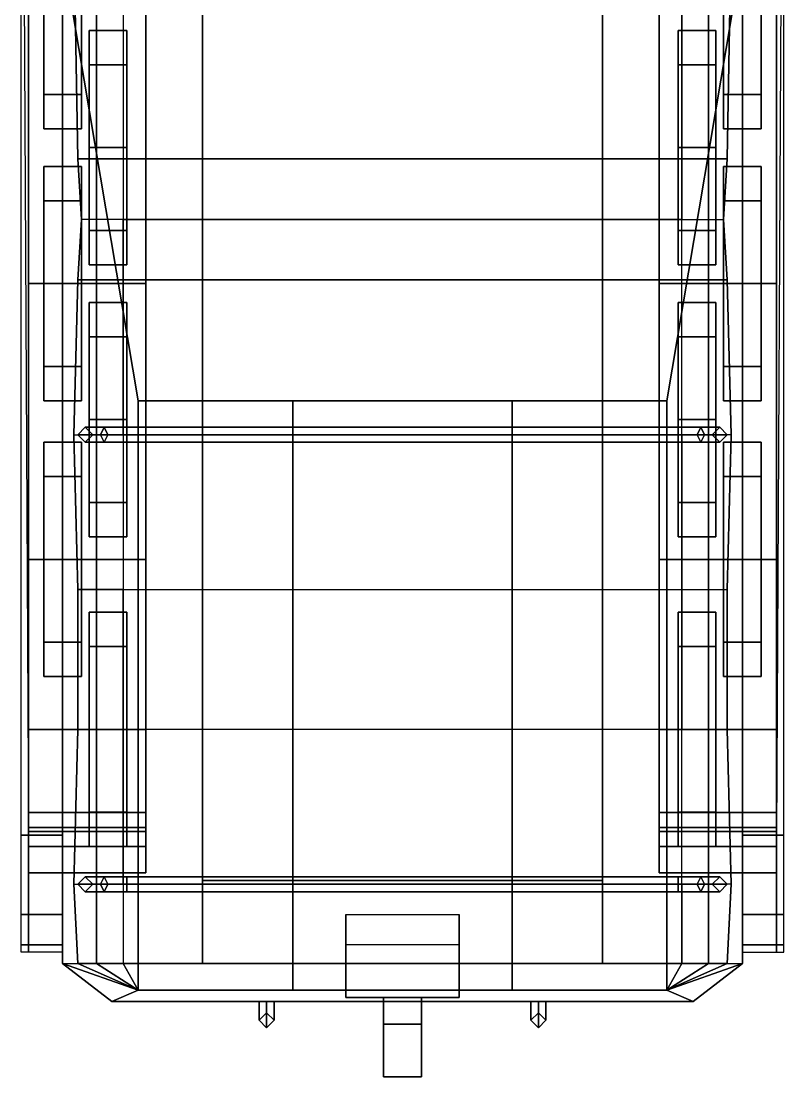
# Model space of a CAD drawing. Header units: millimetres. Extents: x -1 to 3, y -3 to 11.3.
# Drawn here: x -1.01 to 1.01, y -2.95 to -0.155 of the extents above; entities that cross this region are included whole.
import ezdxf

# ---------------------------------------------------------------- set-up
doc = ezdxf.new("R2010")
doc.units = ezdxf.units.MM
for name, color, linetype in [('mudguards', 6, 'Continuous'), ('mudguards2', 6, 'Continuous'), ('tent', 3, 'Continuous'), ('tracks', 3, 'Continuous'), ('wheels', 2, 'Continuous'), ('wheels_inner', 2, 'Continuous')]:
    doc.layers.add(name, color=color, linetype=linetype)

msp = doc.modelspace()

# ---------------------------------------------------------------- linework, layer by layer
for points in [[(-0.53, 1.03, 0.34), (-0.53, -2.43, 0.34), (-0.53, -2.65, 0.78), (-0.53, 1.03, 0.78)], [(0.53, 1.03, 0.34), (0.53, -2.43, 0.34), (-0.53, -2.43, 0.34), (-0.53, 1.03, 0.34)], [(0.53, -2.65, 0.78), (0.53, -2.43, 0.34), (0.53, 1.03, 0.34), (0.53, 1.03, 0.78)], [(-0.9, 0.03, 0.78), (-0.9, -2.65, 0.78), (-0.9, -2.65, 1.7), (-0.9, 0.03, 1.7)], [(-0.7, -1.16, 1.7), (-0.9, 0.03, 1.7), (-0.9, -2.65, 1.7), (-0.7, -2.72, 1.7)], [(0.9, 0.03, 1.7), (-0.9, 0.03, 1.7), (-0.7, -1.16, 1.7), (0.7, -1.16, 1.7)], [(0.9, 0.03, 1.7), (0.7, -1.16, 1.7), (0.7, -2.72, 1.7), (0.9, -2.65, 1.7)], [(0.9, -2.65, 1.7), (0.9, -2.65, 0.78), (0.9, 0.03, 0.78), (0.9, 0.03, 1.7)], [(-0.29, -1.16, 1.34), (-0.7, -1.16, 1.34), (-0.7, -2.72, 1.34), (-0.29, -2.72, 1.34)], [(-0.7, -1.16, 1.34), (-0.7, -1.16, 1.7), (-0.7, -2.72, 1.7), (-0.7, -2.72, 1.34)], [(0.7, -1.16, 1.7), (-0.7, -1.16, 1.7), (-0.7, -1.16, 1.34), (0.7, -1.16, 1.34)], [(0.29, -1.16, 1.02), (-0.29, -1.16, 1.02), (-0.29, -2.72, 1.02), (0.29, -2.72, 1.02)], [(-0.29, -2.72, 1.02), (-0.29, -1.16, 1.02), (-0.29, -1.16, 1.34), (-0.29, -2.72, 1.34)], [(-0.29, -1.16, 1.02), (0.29, -1.16, 1.02), (0.29, -1.16, 1.34), (-0.29, -1.16, 1.34)], [(0.7, -1.16, 1.34), (0.29, -1.16, 1.34), (0.29, -2.72, 1.34), (0.7, -2.72, 1.34)], [(0.29, -1.16, 1.02), (0.29, -2.72, 1.02), (0.29, -2.72, 1.34), (0.29, -1.16, 1.34)], [(0.7, -1.16, 1.7), (0.7, -1.16, 1.34), (0.7, -2.72, 1.34), (0.7, -2.72, 1.7)], [(-0.84, -1.23, 1.7), (-0.86, -1.25, 1.7), (-0.86, -1.25, 2.11), (-0.84, -1.23, 2.11)], [(-0.84, -1.23, 2.11), (-0.86, -1.25, 2.11), (-0.8, -1.25, 2.2), (-0.79, -1.23, 2.18)], [(-0.86, -1.25, 1.7), (-0.84, -1.27, 1.7), (-0.84, -1.27, 2.11), (-0.86, -1.25, 2.11)], [(-0.86, -1.25, 2.11), (-0.84, -1.27, 2.11), (-0.79, -1.27, 2.18), (-0.8, -1.25, 2.2)], [(-0.82, -1.25, 1.7), (-0.84, -1.23, 1.7), (-0.84, -1.23, 2.11), (-0.82, -1.25, 2.11)], [(-0.82, -1.25, 2.11), (-0.84, -1.23, 2.11), (-0.79, -1.23, 2.18), (-0.78, -1.25, 2.16)], [(-0.84, -1.27, 1.7), (-0.82, -1.25, 1.7), (-0.82, -1.25, 2.11), (-0.84, -1.27, 2.11)], [(-0.84, -1.27, 2.11), (-0.82, -1.25, 2.11), (-0.78, -1.25, 2.16), (-0.79, -1.27, 2.18)], [(-0.79, -1.23, 2.18), (-0.8, -1.25, 2.2), (-0.73, -1.25, 2.23), (-0.73, -1.23, 2.21)], [(-0.8, -1.25, 2.2), (-0.79, -1.27, 2.18), (-0.73, -1.27, 2.21), (-0.73, -1.25, 2.23)], [(-0.78, -1.25, 2.16), (-0.79, -1.23, 2.18), (-0.73, -1.23, 2.21), (-0.73, -1.25, 2.19)], [(-0.79, -1.27, 2.18), (-0.78, -1.25, 2.16), (-0.73, -1.25, 2.19), (-0.73, -1.27, 2.21)], [(-0.73, -1.25, 2.19), (-0.73, -1.23, 2.21), (0.73, -1.23, 2.21), (0.73, -1.25, 2.19)], [(-0.73, -1.23, 2.21), (-0.73, -1.25, 2.23), (0.73, -1.25, 2.23), (0.73, -1.23, 2.21)], [(-0.73, -1.27, 2.21), (-0.73, -1.25, 2.19), (0.73, -1.25, 2.19), (0.73, -1.27, 2.21)], [(-0.73, -1.25, 2.23), (-0.73, -1.27, 2.21), (0.73, -1.27, 2.21), (0.73, -1.25, 2.23)], [(0.79, -1.23, 2.18), (0.78, -1.25, 2.16), (0.73, -1.25, 2.19), (0.73, -1.23, 2.21)], [(0.8, -1.25, 2.2), (0.79, -1.23, 2.18), (0.73, -1.23, 2.21), (0.73, -1.25, 2.23)], [(0.78, -1.25, 2.16), (0.79, -1.27, 2.18), (0.73, -1.27, 2.21), (0.73, -1.25, 2.19)], [(0.79, -1.27, 2.18), (0.8, -1.25, 2.2), (0.73, -1.25, 2.23), (0.73, -1.27, 2.21)], [(0.84, -1.23, 2.11), (0.82, -1.25, 2.11), (0.78, -1.25, 2.16), (0.79, -1.23, 2.18)], [(0.82, -1.25, 2.11), (0.84, -1.27, 2.11), (0.79, -1.27, 2.18), (0.78, -1.25, 2.16)], [(0.86, -1.25, 2.11), (0.84, -1.23, 2.11), (0.79, -1.23, 2.18), (0.8, -1.25, 2.2)], [(0.84, -1.27, 2.11), (0.86, -1.25, 2.11), (0.8, -1.25, 2.2), (0.79, -1.27, 2.18)], [(0.84, -1.23, 1.7), (0.82, -1.25, 1.7), (0.82, -1.25, 2.11), (0.84, -1.23, 2.11)], [(0.82, -1.25, 1.7), (0.84, -1.27, 1.7), (0.84, -1.27, 2.11), (0.82, -1.25, 2.11)], [(0.86, -1.25, 1.7), (0.84, -1.23, 1.7), (0.84, -1.23, 2.11), (0.86, -1.25, 2.11)], [(0.84, -1.27, 1.7), (0.86, -1.25, 1.7), (0.86, -1.25, 2.11), (0.84, -1.27, 2.11)], [(-0.84, -2.42, 2.08), (-0.86, -2.44, 2.08), (-0.8, -2.44, 2.17), (-0.79, -2.42, 2.15)], [(-0.84, -2.42, 1.7), (-0.86, -2.44, 1.7), (-0.86, -2.44, 2.08), (-0.84, -2.42, 2.08)], [(-0.82, -2.44, 2.08), (-0.84, -2.42, 2.08), (-0.79, -2.42, 2.15), (-0.78, -2.44, 2.13)], [(-0.82, -2.44, 1.7), (-0.84, -2.42, 1.7), (-0.84, -2.42, 2.08), (-0.82, -2.44, 2.08)], [(-0.79, -2.42, 2.15), (-0.8, -2.44, 2.17), (-0.73, -2.44, 2.2), (-0.73, -2.42, 2.18)], [(-0.78, -2.44, 2.13), (-0.79, -2.42, 2.15), (-0.73, -2.42, 2.18), (-0.73, -2.44, 2.16)], [(-0.73, -2.44, 2.16), (-0.73, -2.42, 2.18), (0.73, -2.42, 2.18), (0.73, -2.44, 2.16)], [(-0.73, -2.42, 2.18), (-0.73, -2.44, 2.2), (0.73, -2.44, 2.2), (0.73, -2.42, 2.18)], [(-0.53, -2.65, 0.78), (-0.53, -2.43, 0.34), (0.53, -2.43, 0.34), (0.53, -2.65, 0.78)], [(0.79, -2.42, 2.15), (0.78, -2.44, 2.13), (0.73, -2.44, 2.16), (0.73, -2.42, 2.18)], [(0.8, -2.44, 2.17), (0.79, -2.42, 2.15), (0.73, -2.42, 2.18), (0.73, -2.44, 2.2)], [(0.84, -2.42, 2.08), (0.82, -2.44, 2.08), (0.78, -2.44, 2.13), (0.79, -2.42, 2.15)], [(0.86, -2.44, 2.08), (0.84, -2.42, 2.08), (0.79, -2.42, 2.15), (0.8, -2.44, 2.17)], [(0.84, -2.42, 1.7), (0.82, -2.44, 1.7), (0.82, -2.44, 2.08), (0.84, -2.42, 2.08)], [(0.86, -2.44, 1.7), (0.84, -2.42, 1.7), (0.84, -2.42, 2.08), (0.86, -2.44, 2.08)], [(-0.86, -2.44, 2.08), (-0.84, -2.46, 2.08), (-0.79, -2.46, 2.15), (-0.8, -2.44, 2.17)], [(-0.86, -2.44, 1.7), (-0.84, -2.46, 1.7), (-0.84, -2.46, 2.08), (-0.86, -2.44, 2.08)], [(-0.84, -2.46, 2.08), (-0.82, -2.44, 2.08), (-0.78, -2.44, 2.13), (-0.79, -2.46, 2.15)], [(-0.84, -2.46, 1.7), (-0.82, -2.44, 1.7), (-0.82, -2.44, 2.08), (-0.84, -2.46, 2.08)], [(-0.8, -2.44, 2.17), (-0.79, -2.46, 2.15), (-0.73, -2.46, 2.18), (-0.73, -2.44, 2.2)], [(-0.79, -2.46, 2.15), (-0.78, -2.44, 2.13), (-0.73, -2.44, 2.16), (-0.73, -2.46, 2.18)], [(-0.73, -2.46, 2.18), (-0.73, -2.44, 2.16), (0.73, -2.44, 2.16), (0.73, -2.46, 2.18)], [(-0.73, -2.44, 2.2), (-0.73, -2.46, 2.18), (0.73, -2.46, 2.18), (0.73, -2.44, 2.2)], [(0.78, -2.44, 2.13), (0.79, -2.46, 2.15), (0.73, -2.46, 2.18), (0.73, -2.44, 2.16)], [(0.79, -2.46, 2.15), (0.8, -2.44, 2.17), (0.73, -2.44, 2.2), (0.73, -2.46, 2.18)], [(0.82, -2.44, 2.08), (0.84, -2.46, 2.08), (0.79, -2.46, 2.15), (0.78, -2.44, 2.13)], [(0.84, -2.46, 2.08), (0.86, -2.44, 2.08), (0.8, -2.44, 2.17), (0.79, -2.46, 2.15)], [(0.82, -2.44, 1.7), (0.84, -2.46, 1.7), (0.84, -2.46, 2.08), (0.82, -2.44, 2.08)], [(0.84, -2.46, 1.7), (0.86, -2.44, 1.7), (0.86, -2.44, 2.08), (0.84, -2.46, 2.08)], [(-0.15, -2.52, 0.53), (-0.15, -2.74, 0.53), (-0.15, -2.74, 0.69), (-0.15, -2.6, 0.69)], [(0.15, -2.52, 0.53), (0.15, -2.74, 0.53), (-0.15, -2.74, 0.53), (-0.15, -2.52, 0.53)], [(0.15, -2.74, 0.69), (0.15, -2.74, 0.53), (0.15, -2.52, 0.53), (0.15, -2.6, 0.69)], [(-0.15, -2.6, 0.69), (-0.15, -2.74, 0.69), (0.15, -2.74, 0.69), (0.15, -2.6, 0.69)], [(-0.9, -2.65, 0.78), (-0.77, -2.75, 1.06), (-0.77, -2.75, 1.7), (-0.9, -2.65, 1.7)], [(0.9, -2.65, 0.78), (0.77, -2.75, 1.06), (-0.77, -2.75, 1.06), (-0.9, -2.65, 0.78)], [(-0.7, -2.72, 1.7), (-0.9, -2.65, 1.7), (-0.77, -2.75, 1.7), (-0.7, -2.72, 1.7)], [(0.9, -2.65, 1.7), (0.7, -2.72, 1.7), (0.77, -2.75, 1.7)], [(0.77, -2.75, 1.7), (0.77, -2.75, 1.06), (0.9, -2.65, 0.78), (0.9, -2.65, 1.7)], [(-0.7, -2.72, 1.7), (-0.77, -2.75, 1.7), (0.77, -2.75, 1.7), (0.7, -2.72, 1.7)], [(0.7, -2.72, 1.34), (-0.7, -2.72, 1.34), (-0.7, -2.72, 1.7), (0.7, -2.72, 1.7)], [(0.29, -2.72, 1.02), (-0.29, -2.72, 1.02), (-0.29, -2.72, 1.34), (0.29, -2.72, 1.34)], [(-0.77, -2.75, 1.7), (-0.77, -2.75, 1.06), (0.77, -2.75, 1.06), (0.77, -2.75, 1.7)], [(-0.38, -2.8, 1.44), (-0.36, -2.82, 1.46), (-0.36, -2.75, 1.46), (-0.38, -2.75, 1.44)], [(-0.36, -2.78, 1.42), (-0.38, -2.8, 1.44), (-0.38, -2.75, 1.44), (-0.36, -2.75, 1.42)], [(-0.38, -2.8, 1.16), (-0.36, -2.78, 1.18), (-0.36, -2.75, 1.18), (-0.38, -2.75, 1.16)], [(-0.36, -2.82, 1.14), (-0.38, -2.8, 1.16), (-0.38, -2.75, 1.16), (-0.36, -2.75, 1.14)], [(-0.34, -2.8, 1.44), (-0.36, -2.78, 1.42), (-0.36, -2.75, 1.42), (-0.34, -2.75, 1.44)], [(-0.36, -2.82, 1.46), (-0.34, -2.8, 1.44), (-0.34, -2.75, 1.44), (-0.36, -2.75, 1.46)], [(-0.34, -2.8, 1.16), (-0.36, -2.82, 1.14), (-0.36, -2.75, 1.14), (-0.34, -2.75, 1.16)], [(-0.36, -2.78, 1.18), (-0.34, -2.8, 1.16), (-0.34, -2.75, 1.16), (-0.36, -2.75, 1.18)], [(-0.15, -2.74, 0.69), (-0.15, -2.74, 0.53), (0.15, -2.74, 0.53), (0.15, -2.74, 0.69)], [(-0.05, -2.74, 0.6), (-0.05, -2.81, 0.6), (-0.05, -2.81, 0.69), (-0.05, -2.74, 0.69)], [(0.05, -2.74, 0.6), (0.05, -2.81, 0.6), (-0.05, -2.81, 0.6), (-0.05, -2.74, 0.6)], [(-0.05, -2.74, 0.69), (-0.05, -2.81, 0.69), (0.05, -2.81, 0.69), (0.05, -2.74, 0.69)], [(0.05, -2.81, 0.69), (0.05, -2.81, 0.6), (0.05, -2.74, 0.6), (0.05, -2.74, 0.69)], [(0.34, -2.8, 1.44), (0.36, -2.82, 1.46), (0.36, -2.75, 1.46), (0.34, -2.75, 1.44)], [(0.36, -2.78, 1.42), (0.34, -2.8, 1.44), (0.34, -2.75, 1.44), (0.36, -2.75, 1.42)], [(0.34, -2.8, 1.16), (0.36, -2.78, 1.18), (0.36, -2.75, 1.18), (0.34, -2.75, 1.16)], [(0.36, -2.82, 1.14), (0.34, -2.8, 1.16), (0.34, -2.75, 1.16), (0.36, -2.75, 1.14)], [(0.38, -2.8, 1.44), (0.36, -2.78, 1.42), (0.36, -2.75, 1.42), (0.38, -2.75, 1.44)], [(0.36, -2.82, 1.46), (0.38, -2.8, 1.44), (0.38, -2.75, 1.44), (0.36, -2.75, 1.46)], [(0.38, -2.8, 1.16), (0.36, -2.82, 1.14), (0.36, -2.75, 1.14), (0.38, -2.75, 1.16)], [(0.36, -2.78, 1.18), (0.38, -2.8, 1.16), (0.38, -2.75, 1.16), (0.36, -2.75, 1.18)], [(-0.36, -2.78, 1.18), (-0.38, -2.8, 1.16), (-0.38, -2.8, 1.44), (-0.36, -2.78, 1.42)], [(-0.34, -2.8, 1.16), (-0.36, -2.78, 1.18), (-0.36, -2.78, 1.42), (-0.34, -2.8, 1.44)], [(0.36, -2.78, 1.18), (0.34, -2.8, 1.16), (0.34, -2.8, 1.44), (0.36, -2.78, 1.42)], [(0.38, -2.8, 1.16), (0.36, -2.78, 1.18), (0.36, -2.78, 1.42), (0.38, -2.8, 1.44)], [(-0.38, -2.8, 1.16), (-0.36, -2.82, 1.14), (-0.36, -2.82, 1.46), (-0.38, -2.8, 1.44)], [(-0.36, -2.82, 1.14), (-0.34, -2.8, 1.16), (-0.34, -2.8, 1.44), (-0.36, -2.82, 1.46)], [(-0.05, -2.81, 0.66), (-0.05, -2.81, 0.63), (0.05, -2.81, 0.63), (0.05, -2.81, 0.66)], [(-0.05, -2.81, 0.66), (-0.05, -2.95, 0.69), (-0.05, -2.95, 0.72), (-0.05, -2.81, 0.69)], [(0.05, -2.81, 0.66), (0.05, -2.95, 0.69), (-0.05, -2.95, 0.69), (-0.05, -2.81, 0.66)], [(-0.05, -2.81, 0.69), (-0.05, -2.95, 0.72), (0.05, -2.95, 0.72), (0.05, -2.81, 0.69)], [(-0.05, -2.81, 0.6), (-0.05, -2.95, 0.56), (-0.05, -2.95, 0.6), (-0.05, -2.81, 0.63)], [(0.05, -2.81, 0.6), (0.05, -2.95, 0.56), (-0.05, -2.95, 0.56), (-0.05, -2.81, 0.6)], [(-0.05, -2.81, 0.63), (-0.05, -2.95, 0.6), (0.05, -2.95, 0.6), (0.05, -2.81, 0.63)], [(0.05, -2.95, 0.72), (0.05, -2.95, 0.69), (0.05, -2.81, 0.66), (0.05, -2.81, 0.69)], [(0.05, -2.95, 0.6), (0.05, -2.95, 0.56), (0.05, -2.81, 0.6), (0.05, -2.81, 0.63)], [(0.34, -2.8, 1.16), (0.36, -2.82, 1.14), (0.36, -2.82, 1.46), (0.34, -2.8, 1.44)], [(0.36, -2.82, 1.14), (0.38, -2.8, 1.16), (0.38, -2.8, 1.44), (0.36, -2.82, 1.46)], [(-0.05, -2.95, 0.72), (-0.05, -2.95, 0.69), (0.05, -2.95, 0.69), (0.05, -2.95, 0.72)], [(-0.05, -2.95, 0.6), (-0.05, -2.95, 0.56), (0.05, -2.95, 0.56), (0.05, -2.95, 0.6)]]:
    msp.add_3dface(points)
at = {"layer": 'mudguards'}
for points in [[(0.99, 0.96, 0.91), (1.01, 1.46, 1), (0.99, -2.31, 1), (0.99, -2.31, 0.91)], [(1.01, 0.03, 1), (0.9, 0.03, 1), (0.9, -2.31, 1), (1.01, -2.31, 1)], [(1.01, -2.31, 1), (0.9, -2.31, 1), (0.9, -2.52, 0.9), (1.01, -2.52, 0.9)], [(0.99, -2.31, 0.91), (0.99, -2.31, 1), (0.99, -2.52, 0.9), (0.99, -2.48, 0.8)], [(0.99, -2.48, 0.8), (0.99, -2.52, 0.9), (0.99, -2.6, 0.76), (0.99, -2.56, 0.67)], [(1.01, -2.52, 0.9), (0.9, -2.52, 0.9), (0.9, -2.6, 0.76), (1.01, -2.6, 0.76)], [(0.99, -2.56, 0.67), (0.99, -2.6, 0.76), (0.99, -2.62, 0.62), (0.99, -2.56, 0.67)], [(1.01, -2.6, 0.76), (0.9, -2.6, 0.76), (0.9, -2.62, 0.62), (1.01, -2.62, 0.62)]]:
    msp.add_3dface(points, dxfattribs=at)
at = {"layer": 'mudguards2'}
for points in [[(-0.99, 0.96, 0.91), (-1.01, 1.46, 1), (-0.99, -2.31, 1), (-0.99, -2.31, 0.91)], [(-1.01, 0.03, 1), (-0.9, 0.03, 1), (-0.9, -2.31, 1), (-1.01, -2.31, 1)], [(-1.01, -2.31, 1), (-0.9, -2.31, 1), (-0.9, -2.52, 0.9), (-1.01, -2.52, 0.9)], [(-0.99, -2.31, 0.91), (-0.99, -2.31, 1), (-0.99, -2.52, 0.9), (-0.99, -2.48, 0.8)], [(-0.99, -2.48, 0.8), (-0.99, -2.52, 0.9), (-0.99, -2.6, 0.76), (-0.99, -2.56, 0.67)], [(-1.01, -2.52, 0.9), (-0.9, -2.52, 0.9), (-0.9, -2.6, 0.76), (-1.01, -2.6, 0.76)], [(-0.99, -2.56, 0.67), (-0.99, -2.6, 0.76), (-0.99, -2.62, 0.62), (-0.99, -2.56, 0.67)], [(-1.01, -2.6, 0.76), (-0.9, -2.6, 0.76), (-0.9, -2.62, 0.62), (-1.01, -2.62, 0.62)]]:
    msp.add_3dface(points, dxfattribs=at)
at = {"layer": 'tent'}
for points in [[(-0.87, 0.08, 2.11), (-0.86, -0.52, 2.09), (-0.86, -0.52, 1.7), (-0.87, 0.08, 1.7)], [(-0.81, 0.08, 2.2), (-0.81, -0.52, 2.17), (-0.86, -0.52, 2.09), (-0.87, 0.08, 2.11)], [(-0.74, 0.08, 2.23), (-0.74, -0.52, 2.19), (-0.81, -0.52, 2.17), (-0.81, 0.08, 2.2)], [(-0.74, 0.08, 2.23), (-0.74, -0.52, 2.19), (0.74, -0.52, 2.19), (0.74, 0.08, 2.23)], [(0.74, 0.08, 2.23), (0.74, -0.52, 2.19), (0.81, -0.52, 2.17), (0.81, 0.08, 2.2)], [(0.81, 0.08, 2.2), (0.81, -0.52, 2.17), (0.86, -0.52, 2.09), (0.87, 0.08, 2.11)], [(0.87, 0.08, 2.11), (0.86, -0.52, 2.09), (0.86, -0.52, 1.7), (0.87, 0.08, 1.7)], [(-0.86, -0.52, 2.09), (-0.85, -0.68, 2.09), (-0.85, -0.68, 1.7), (-0.86, -0.52, 1.7)], [(-0.81, -0.52, 2.17), (-0.81, -0.68, 2.14), (-0.85, -0.68, 2.09), (-0.86, -0.52, 2.09)], [(-0.74, -0.52, 2.19), (-0.74, -0.68, 2.15), (-0.81, -0.68, 2.14), (-0.81, -0.52, 2.17)], [(-0.74, -0.52, 2.19), (-0.74, -0.68, 2.15), (0.74, -0.68, 2.15), (0.74, -0.52, 2.19)], [(0.74, -0.52, 2.19), (0.74, -0.68, 2.15), (0.81, -0.68, 2.14), (0.81, -0.52, 2.17)], [(0.81, -0.52, 2.17), (0.81, -0.68, 2.14), (0.85, -0.68, 2.09), (0.86, -0.52, 2.09)], [(0.86, -0.52, 2.09), (0.85, -0.68, 2.09), (0.85, -0.68, 1.7), (0.86, -0.52, 1.7)], [(-0.86, -0.84, 2.09), (-0.85, -0.68, 2.09), (-0.85, -0.68, 1.7), (-0.86, -0.84, 1.7)], [(-0.81, -0.84, 2.17), (-0.81, -0.68, 2.14), (-0.85, -0.68, 2.09), (-0.86, -0.84, 2.09)], [(-0.74, -0.84, 2.19), (-0.74, -0.68, 2.15), (-0.81, -0.68, 2.14), (-0.81, -0.84, 2.17)], [(0.74, -0.84, 2.19), (0.74, -0.68, 2.15), (-0.74, -0.68, 2.15), (-0.74, -0.84, 2.19)], [(0.74, -0.84, 2.19), (0.74, -0.68, 2.15), (0.81, -0.68, 2.14), (0.81, -0.84, 2.17)], [(0.81, -0.84, 2.17), (0.81, -0.68, 2.14), (0.85, -0.68, 2.09), (0.86, -0.84, 2.09)], [(0.86, -0.84, 2.09), (0.85, -0.68, 2.09), (0.85, -0.68, 1.7), (0.86, -0.84, 1.7)], [(-0.87, -1.25, 2.11), (-0.86, -0.84, 2.09), (-0.86, -0.84, 1.7), (-0.87, -1.25, 1.7)], [(-0.81, -1.25, 2.2), (-0.81, -0.84, 2.17), (-0.86, -0.84, 2.09), (-0.87, -1.25, 2.11)], [(-0.74, -1.25, 2.23), (-0.74, -0.84, 2.19), (-0.81, -0.84, 2.17), (-0.81, -1.25, 2.2)], [(0.74, -1.25, 2.23), (0.74, -0.84, 2.19), (-0.74, -0.84, 2.19), (-0.74, -1.25, 2.23)], [(0.74, -1.25, 2.23), (0.74, -0.84, 2.19), (0.81, -0.84, 2.17), (0.81, -1.25, 2.2)], [(0.81, -1.25, 2.2), (0.81, -0.84, 2.17), (0.86, -0.84, 2.09), (0.87, -1.25, 2.11)], [(0.87, -1.25, 2.11), (0.86, -0.84, 2.09), (0.86, -0.84, 1.7), (0.87, -1.25, 1.7)], [(-0.87, -1.25, 2.11), (-0.86, -1.66, 2.09), (-0.86, -1.66, 1.7), (-0.87, -1.25, 1.7)], [(-0.81, -1.25, 2.2), (-0.81, -1.66, 2.17), (-0.86, -1.66, 2.09), (-0.87, -1.25, 2.11)], [(-0.74, -1.25, 2.23), (-0.74, -1.66, 2.19), (-0.81, -1.66, 2.17), (-0.81, -1.25, 2.2)], [(-0.74, -1.25, 2.23), (-0.74, -1.66, 2.19), (0.74, -1.66, 2.19), (0.74, -1.25, 2.23)], [(0.74, -1.25, 2.23), (0.74, -1.66, 2.19), (0.81, -1.66, 2.17), (0.81, -1.25, 2.2)], [(0.81, -1.25, 2.2), (0.81, -1.66, 2.17), (0.86, -1.66, 2.09), (0.87, -1.25, 2.11)], [(0.87, -1.25, 2.11), (0.86, -1.66, 2.09), (0.86, -1.66, 1.7), (0.87, -1.25, 1.7)], [(-0.81, -1.66, 2.17), (-0.81, -2.03, 2.17), (-0.86, -2.03, 2.09), (-0.86, -1.66, 2.09)], [(-0.86, -1.66, 2.09), (-0.86, -2.03, 2.09), (-0.86, -2.03, 1.7), (-0.86, -1.66, 1.7)], [(-0.74, -1.66, 2.19), (-0.74, -2.03, 2.19), (-0.81, -2.03, 2.17), (-0.81, -1.66, 2.17)], [(0.74, -1.66, 2.19), (0.74, -2.03, 2.19), (-0.74, -2.03, 2.19), (-0.74, -1.66, 2.19)], [(0.81, -1.66, 2.17), (0.81, -2.03, 2.17), (0.74, -2.03, 2.19), (0.74, -1.66, 2.19)], [(0.86, -1.66, 2.09), (0.86, -2.03, 2.09), (0.81, -2.03, 2.17), (0.81, -1.66, 2.17)], [(0.86, -1.66, 1.7), (0.86, -2.03, 1.7), (0.86, -2.03, 2.09), (0.86, -1.66, 2.09)], [(-0.81, -2.44, 2.2), (-0.81, -2.03, 2.17), (-0.86, -2.03, 2.09), (-0.87, -2.44, 2.11)], [(-0.87, -2.44, 2.11), (-0.86, -2.03, 2.09), (-0.86, -2.03, 1.7), (-0.87, -2.44, 1.7)], [(-0.74, -2.44, 2.23), (-0.74, -2.03, 2.19), (-0.81, -2.03, 2.17), (-0.81, -2.44, 2.2)], [(0.74, -2.44, 2.23), (0.74, -2.03, 2.19), (-0.74, -2.03, 2.19), (-0.74, -2.44, 2.23)], [(0.74, -2.44, 2.23), (0.74, -2.03, 2.19), (0.81, -2.03, 2.17), (0.81, -2.44, 2.2)], [(0.81, -2.44, 2.2), (0.81, -2.03, 2.17), (0.86, -2.03, 2.09), (0.87, -2.44, 2.11)], [(0.87, -2.44, 2.11), (0.86, -2.03, 2.09), (0.86, -2.03, 1.7), (0.87, -2.44, 1.7)], [(-0.87, -2.44, 2.11), (-0.86, -2.65, 1.93), (-0.86, -2.65, 1.7), (-0.87, -2.44, 1.7)], [(-0.81, -2.44, 2.2), (-0.81, -2.65, 1.98), (-0.86, -2.65, 1.93), (-0.87, -2.44, 2.11)], [(-0.74, -2.44, 2.23), (-0.74, -2.65, 2), (-0.81, -2.65, 1.98), (-0.81, -2.44, 2.2)], [(-0.74, -2.44, 2.23), (-0.74, -2.65, 2), (0.74, -2.65, 2), (0.74, -2.44, 2.23)], [(0.74, -2.44, 2.23), (0.74, -2.65, 2), (0.81, -2.65, 1.98), (0.81, -2.44, 2.2)], [(0.81, -2.44, 2.2), (0.81, -2.65, 1.98), (0.86, -2.65, 1.93), (0.87, -2.44, 2.11)], [(0.87, -2.44, 2.11), (0.86, -2.65, 1.93), (0.86, -2.65, 1.7), (0.87, -2.44, 1.7)], [(-0.86, -2.65, 1.93), (-0.86, -2.65, 1.7), (-0.7, -2.72, 1.7), (-0.86, -2.65, 1.93)], [(-0.81, -2.65, 1.98), (-0.86, -2.65, 1.93), (-0.7, -2.72, 1.7), (-0.81, -2.65, 1.98)], [(-0.74, -2.65, 2), (-0.81, -2.65, 1.98), (-0.7, -2.72, 1.7), (-0.74, -2.65, 2)], [(-0.74, -2.65, 2), (-0.7, -2.72, 1.7), (0.7, -2.72, 1.7), (0.74, -2.65, 2)], [(0.74, -2.65, 2), (0.7, -2.72, 1.7), (0.7, -2.72, 1.7), (0.81, -2.65, 1.98)], [(0.81, -2.65, 1.98), (0.7, -2.72, 1.7), (0.7, -2.72, 1.7), (0.86, -2.65, 1.93)], [(0.86, -2.65, 1.93), (0.7, -2.72, 1.7), (0.7, -2.72, 1.7), (0.86, -2.65, 1.7)]]:
    msp.add_3dface(points, dxfattribs=at)
at = {"layer": 'tracks'}
for points in [[(-0.68, 0.22), (-0.68, -1.58), (-0.99, -1.58), (-0.99, 0.22)], [(-0.99, 0.22, 0.08), (-0.99, -1.58, 0.08), (-0.68, -1.58, 0.08), (-0.68, 0.22, 0.08)], [(-0.99, 0.22), (-0.99, -1.58), (-0.99, -1.58, 0.08), (-0.99, 0.22, 0.08)], [(-0.68, -1.58, 0.08), (-0.68, -1.58), (-0.68, 0.22), (-0.68, 0.22, 0.08)], [(0.68, 0.22), (0.68, -1.58), (0.68, -1.58, 0.08), (0.68, 0.22, 0.08)], [(0.99, 0.22), (0.99, -1.58), (0.68, -1.58), (0.68, 0.22)], [(0.68, 0.22, 0.08), (0.68, -1.58, 0.08), (0.99, -1.58, 0.08), (0.99, 0.22, 0.08)], [(0.99, -1.58, 0.08), (0.99, -1.58), (0.99, 0.22), (0.99, 0.22, 0.08)], [(-0.68, -0.85, 0.79), (-0.68, -0.1, 0.79), (-0.99, -0.1, 0.79), (-0.99, -0.85, 0.79)], [(-0.99, -0.85, 0.79), (-0.99, -0.1, 0.79), (-0.99, -0.1, 0.7), (-0.99, -0.85, 0.7)], [(-0.99, -0.85, 0.7), (-0.99, -0.1, 0.7), (-0.68, -0.1, 0.7), (-0.68, -0.85, 0.7)], [(-0.68, -0.1, 0.7), (-0.68, -0.1, 0.79), (-0.68, -0.85, 0.79), (-0.68, -0.85, 0.7)], [(0.68, -0.85, 0.79), (0.68, -0.1, 0.79), (0.68, -0.1, 0.7), (0.68, -0.85, 0.7)], [(0.99, -0.85, 0.79), (0.99, -0.1, 0.79), (0.68, -0.1, 0.79), (0.68, -0.85, 0.79)], [(0.68, -0.85, 0.7), (0.68, -0.1, 0.7), (0.99, -0.1, 0.7), (0.99, -0.85, 0.7)], [(0.99, -0.1, 0.7), (0.99, -0.1, 0.79), (0.99, -0.85, 0.79), (0.99, -0.85, 0.7)], [(-0.68, -2.03, 0.86), (-0.68, -0.85, 0.79), (-0.99, -0.85, 0.79), (-0.99, -2.03, 0.86)], [(-0.99, -2.03, 0.86), (-0.99, -0.85, 0.79), (-0.99, -0.85, 0.7), (-0.99, -2.03, 0.77)], [(-0.99, -2.03, 0.77), (-0.99, -0.85, 0.7), (-0.68, -0.85, 0.7), (-0.68, -2.03, 0.77)], [(-0.68, -0.85, 0.7), (-0.68, -0.85, 0.79), (-0.68, -2.03, 0.86), (-0.68, -2.03, 0.77)], [(0.99, -2.03, 0.86), (0.99, -0.85, 0.79), (0.68, -0.85, 0.79), (0.68, -2.03, 0.86)], [(0.68, -2.03, 0.86), (0.68, -0.85, 0.79), (0.68, -0.85, 0.7), (0.68, -2.03, 0.77)], [(0.68, -2.03, 0.77), (0.68, -0.85, 0.7), (0.99, -0.85, 0.7), (0.99, -2.03, 0.77)], [(0.99, -0.85, 0.7), (0.99, -0.85, 0.79), (0.99, -2.03, 0.86), (0.99, -2.03, 0.77)], [(-0.68, -1.58), (-0.68, -2.03, 0.07), (-0.99, -2.03, 0.07), (-0.99, -1.58)], [(-0.99, -1.58), (-0.99, -2.03, 0.07), (-0.99, -2.03, 0.15), (-0.99, -1.58, 0.08)], [(-0.99, -1.58, 0.08), (-0.99, -2.03, 0.15), (-0.68, -2.03, 0.15), (-0.68, -1.58, 0.08)], [(-0.68, -2.03, 0.15), (-0.68, -2.03, 0.07), (-0.68, -1.58), (-0.68, -1.58, 0.08)], [(0.99, -1.58), (0.99, -2.03, 0.07), (0.68, -2.03, 0.07), (0.68, -1.58)], [(0.68, -1.58), (0.68, -2.03, 0.07), (0.68, -2.03, 0.15), (0.68, -1.58, 0.08)], [(0.68, -1.58, 0.08), (0.68, -2.03, 0.15), (0.99, -2.03, 0.15), (0.99, -1.58, 0.08)], [(0.99, -2.03, 0.15), (0.99, -2.03, 0.07), (0.99, -1.58), (0.99, -1.58, 0.08)], [(-0.68, -2.03, 0.07), (-0.68, -2.3, 0.18), (-0.99, -2.3, 0.18), (-0.99, -2.03, 0.07)], [(-0.99, -2.03, 0.07), (-0.99, -2.3, 0.18), (-0.99, -2.25, 0.24), (-0.99, -2.03, 0.15)], [(-0.99, -2.03, 0.15), (-0.99, -2.25, 0.24), (-0.68, -2.25, 0.24), (-0.68, -2.03, 0.15)], [(-0.68, -2.29, 0.74), (-0.68, -2.03, 0.86), (-0.99, -2.03, 0.86), (-0.99, -2.29, 0.74)], [(-0.99, -2.29, 0.74), (-0.99, -2.03, 0.86), (-0.99, -2.03, 0.77), (-0.99, -2.25, 0.68)], [(-0.99, -2.25, 0.68), (-0.99, -2.03, 0.77), (-0.68, -2.03, 0.77), (-0.68, -2.25, 0.68)], [(-0.68, -2.25, 0.24), (-0.68, -2.3, 0.18), (-0.68, -2.03, 0.07), (-0.68, -2.03, 0.15)], [(-0.68, -2.03, 0.77), (-0.68, -2.03, 0.86), (-0.68, -2.29, 0.74), (-0.68, -2.25, 0.68)], [(0.68, -2.29, 0.74), (0.68, -2.03, 0.86), (0.68, -2.03, 0.77), (0.68, -2.25, 0.68)], [(0.99, -2.29, 0.74), (0.99, -2.03, 0.86), (0.68, -2.03, 0.86), (0.68, -2.29, 0.74)], [(0.68, -2.25, 0.68), (0.68, -2.03, 0.77), (0.99, -2.03, 0.77), (0.99, -2.25, 0.68)], [(0.99, -2.03, 0.07), (0.99, -2.3, 0.18), (0.68, -2.3, 0.18), (0.68, -2.03, 0.07)], [(0.68, -2.03, 0.07), (0.68, -2.3, 0.18), (0.68, -2.25, 0.24), (0.68, -2.03, 0.15)], [(0.68, -2.03, 0.15), (0.68, -2.25, 0.24), (0.99, -2.25, 0.24), (0.99, -2.03, 0.15)], [(0.99, -2.03, 0.77), (0.99, -2.03, 0.86), (0.99, -2.29, 0.74), (0.99, -2.25, 0.68)], [(0.99, -2.25, 0.24), (0.99, -2.3, 0.18), (0.99, -2.03, 0.07), (0.99, -2.03, 0.15)], [(-0.99, -2.41, 0.46), (-0.99, -2.29, 0.74), (-0.99, -2.25, 0.68), (-0.99, -2.34, 0.46)], [(-0.99, -2.34, 0.46), (-0.99, -2.25, 0.68), (-0.68, -2.25, 0.68), (-0.68, -2.34, 0.46)], [(-0.99, -2.3, 0.18), (-0.99, -2.41, 0.46), (-0.99, -2.34, 0.46), (-0.99, -2.25, 0.24)], [(-0.99, -2.25, 0.24), (-0.99, -2.34, 0.46), (-0.68, -2.34, 0.46), (-0.68, -2.25, 0.24)], [(-0.68, -2.25, 0.68), (-0.68, -2.29, 0.74), (-0.68, -2.41, 0.46), (-0.68, -2.34, 0.46)], [(-0.68, -2.34, 0.46), (-0.68, -2.41, 0.46), (-0.68, -2.3, 0.18), (-0.68, -2.25, 0.24)], [(0.68, -2.41, 0.46), (0.68, -2.29, 0.74), (0.68, -2.25, 0.68), (0.68, -2.34, 0.46)], [(0.68, -2.34, 0.46), (0.68, -2.25, 0.68), (0.99, -2.25, 0.68), (0.99, -2.34, 0.46)], [(0.68, -2.25, 0.24), (0.68, -2.34, 0.46), (0.99, -2.34, 0.46), (0.99, -2.25, 0.24)], [(0.68, -2.3, 0.18), (0.68, -2.41, 0.46), (0.68, -2.34, 0.46), (0.68, -2.25, 0.24)], [(0.99, -2.25, 0.68), (0.99, -2.29, 0.74), (0.99, -2.41, 0.46), (0.99, -2.34, 0.46)], [(0.99, -2.34, 0.46), (0.99, -2.41, 0.46), (0.99, -2.3, 0.18), (0.99, -2.25, 0.24)], [(-0.68, -2.41, 0.46), (-0.68, -2.29, 0.74), (-0.99, -2.29, 0.74), (-0.99, -2.41, 0.46)], [(0.99, -2.41, 0.46), (0.99, -2.29, 0.74), (0.68, -2.29, 0.74), (0.68, -2.41, 0.46)], [(-0.68, -2.3, 0.18), (-0.68, -2.41, 0.46), (-0.99, -2.41, 0.46), (-0.99, -2.3, 0.18)], [(0.99, -2.3, 0.18), (0.99, -2.41, 0.46), (0.68, -2.41, 0.46), (0.68, -2.3, 0.18)]]:
    msp.add_3dface(points, dxfattribs=at)
at = {"layer": 'wheels'}
for points in [[(-0.95, 0.0892, 0.1708), (-0.95, -0.13, 0.08), (-0.95, -0.3492, 0.1708), (-0.95, 0.18, 0.39)], [(-0.95, 0.18, 0.39), (-0.95, -0.3492, 0.1708), (-0.95, -0.44, 0.39), (-0.95, 0.0892, 0.6092)], [(-0.85, -0.3492, 0.6092), (-0.85, 0.18, 0.39), (-0.85, 0.0892, 0.6092), (-0.85, -0.13, 0.7)], [(-0.85, -0.44, 0.39), (-0.85, 0.0892, 0.1708), (-0.85, 0.18, 0.39), (-0.85, -0.3492, 0.6092)], [(0.85, 0.0892, 0.1708), (0.85, -0.13, 0.08), (0.85, -0.3492, 0.1708), (0.85, 0.18, 0.39)], [(0.85, 0.18, 0.39), (0.85, -0.3492, 0.1708), (0.85, -0.44, 0.39), (0.85, 0.0892, 0.6092)], [(0.95, -0.3492, 0.6092), (0.95, 0.18, 0.39), (0.95, 0.0892, 0.6092), (0.95, -0.13, 0.7)], [(0.95, -0.44, 0.39), (0.95, 0.0892, 0.1708), (0.95, 0.18, 0.39), (0.95, -0.3492, 0.6092)], [(-0.95, 0.0892, 0.6092), (-0.95, -0.44, 0.39), (-0.95, -0.3492, 0.6092), (-0.95, -0.13, 0.7)], [(-0.85, -0.3492, 0.1708), (-0.85, -0.13, 0.08), (-0.85, 0.0892, 0.1708), (-0.85, -0.44, 0.39)], [(0.85, 0.0892, 0.6092), (0.85, -0.44, 0.39), (0.85, -0.3492, 0.6092), (0.85, -0.13, 0.7)], [(0.95, -0.3492, 0.1708), (0.95, -0.13, 0.08), (0.95, 0.0892, 0.1708), (0.95, -0.44, 0.39)], [(-0.85, -0.3492, 0.6092), (-0.85, -0.13, 0.7), (-0.95, -0.13, 0.7), (-0.95, -0.3492, 0.6092)], [(-0.85, -0.13, 0.08), (-0.85, -0.3492, 0.1708), (-0.95, -0.3492, 0.1708), (-0.95, -0.13, 0.08)], [(0.95, -0.13, 0.08), (0.95, -0.3492, 0.1708), (0.85, -0.3492, 0.1708), (0.85, -0.13, 0.08)], [(0.95, -0.3492, 0.6092), (0.95, -0.13, 0.7), (0.85, -0.13, 0.7), (0.85, -0.3492, 0.6092)], [(-0.85, -0.44, 0.39), (-0.85, -0.3492, 0.6092), (-0.95, -0.3492, 0.6092), (-0.95, -0.44, 0.39)], [(-0.85, -0.3492, 0.1708), (-0.85, -0.44, 0.39), (-0.95, -0.44, 0.39), (-0.95, -0.3492, 0.1708)], [(0.95, -0.44, 0.39), (0.95, -0.3492, 0.6092), (0.85, -0.3492, 0.6092), (0.85, -0.44, 0.39)], [(0.95, -0.3492, 0.1708), (0.95, -0.44, 0.39), (0.85, -0.44, 0.39), (0.85, -0.3492, 0.1708)], [(-0.95, -0.6308, 0.1708), (-0.95, -0.85, 0.08), (-0.95, -1.0692, 0.1708), (-0.95, -0.54, 0.39)], [(-0.95, -0.54, 0.39), (-0.95, -1.0692, 0.1708), (-0.95, -1.16, 0.39), (-0.95, -0.6308, 0.6092)], [(-0.85, -0.6308, 0.6092), (-0.85, -0.54, 0.39), (-0.95, -0.54, 0.39), (-0.95, -0.6308, 0.6092)], [(-0.85, -0.54, 0.39), (-0.85, -0.6308, 0.1708), (-0.95, -0.6308, 0.1708), (-0.95, -0.54, 0.39)], [(-0.85, -1.0692, 0.6092), (-0.85, -0.54, 0.39), (-0.85, -0.6308, 0.6092), (-0.85, -0.85, 0.7)], [(-0.85, -1.16, 0.39), (-0.85, -0.6308, 0.1708), (-0.85, -0.54, 0.39), (-0.85, -1.0692, 0.6092)], [(0.85, -0.6308, 0.1708), (0.85, -0.85, 0.08), (0.85, -1.0692, 0.1708), (0.85, -0.54, 0.39)], [(0.95, -0.6308, 0.6092), (0.95, -0.54, 0.39), (0.85, -0.54, 0.39), (0.85, -0.6308, 0.6092)], [(0.85, -0.54, 0.39), (0.85, -1.0692, 0.1708), (0.85, -1.16, 0.39), (0.85, -0.6308, 0.6092)], [(0.95, -0.54, 0.39), (0.95, -0.6308, 0.1708), (0.85, -0.6308, 0.1708), (0.85, -0.54, 0.39)], [(0.95, -1.0692, 0.6092), (0.95, -0.54, 0.39), (0.95, -0.6308, 0.6092), (0.95, -0.85, 0.7)], [(0.95, -1.16, 0.39), (0.95, -0.6308, 0.1708), (0.95, -0.54, 0.39), (0.95, -1.0692, 0.6092)], [(-0.85, -0.6308, 0.1708), (-0.85, -0.85, 0.08), (-0.95, -0.85, 0.08), (-0.95, -0.6308, 0.1708)], [(-0.95, -0.6308, 0.6092), (-0.95, -1.16, 0.39), (-0.95, -1.0692, 0.6092), (-0.95, -0.85, 0.7)], [(-0.85, -0.85, 0.7), (-0.85, -0.6308, 0.6092), (-0.95, -0.6308, 0.6092), (-0.95, -0.85, 0.7)], [(-0.85, -1.0692, 0.1708), (-0.85, -0.85, 0.08), (-0.85, -0.6308, 0.1708), (-0.85, -1.16, 0.39)], [(0.95, -0.6308, 0.1708), (0.95, -0.85, 0.08), (0.85, -0.85, 0.08), (0.85, -0.6308, 0.1708)], [(0.95, -0.85, 0.7), (0.95, -0.6308, 0.6092), (0.85, -0.6308, 0.6092), (0.85, -0.85, 0.7)], [(0.85, -0.6308, 0.6092), (0.85, -1.16, 0.39), (0.85, -1.0692, 0.6092), (0.85, -0.85, 0.7)], [(0.95, -1.0692, 0.1708), (0.95, -0.85, 0.08), (0.95, -0.6308, 0.1708), (0.95, -1.16, 0.39)], [(-0.85, -0.85, 0.08), (-0.85, -1.0692, 0.1708), (-0.95, -1.0692, 0.1708), (-0.95, -0.85, 0.08)], [(-0.85, -1.0692, 0.6092), (-0.85, -0.85, 0.7), (-0.95, -0.85, 0.7), (-0.95, -1.0692, 0.6092)], [(0.95, -0.85, 0.08), (0.95, -1.0692, 0.1708), (0.85, -1.0692, 0.1708), (0.85, -0.85, 0.08)], [(0.95, -1.0692, 0.6092), (0.95, -0.85, 0.7), (0.85, -0.85, 0.7), (0.85, -1.0692, 0.6092)], [(-0.85, -1.16, 0.39), (-0.85, -1.0692, 0.6092), (-0.95, -1.0692, 0.6092), (-0.95, -1.16, 0.39)], [(-0.85, -1.0692, 0.1708), (-0.85, -1.16, 0.39), (-0.95, -1.16, 0.39), (-0.95, -1.0692, 0.1708)], [(0.95, -1.16, 0.39), (0.95, -1.0692, 0.6092), (0.85, -1.0692, 0.6092), (0.85, -1.16, 0.39)], [(0.95, -1.0692, 0.1708), (0.95, -1.16, 0.39), (0.85, -1.16, 0.39), (0.85, -1.0692, 0.1708)], [(-0.95, -1.3608, 0.1708), (-0.95, -1.58, 0.08), (-0.95, -1.7992, 0.1708), (-0.95, -1.27, 0.39)], [(-0.85, -1.3608, 0.6092), (-0.85, -1.27, 0.39), (-0.95, -1.27, 0.39), (-0.95, -1.3608, 0.6092)], [(-0.95, -1.27, 0.39), (-0.95, -1.7992, 0.1708), (-0.95, -1.89, 0.39), (-0.95, -1.3608, 0.6092)], [(-0.85, -1.27, 0.39), (-0.85, -1.3608, 0.1708), (-0.95, -1.3608, 0.1708), (-0.95, -1.27, 0.39)], [(-0.85, -1.7992, 0.6092), (-0.85, -1.27, 0.39), (-0.85, -1.3608, 0.6092), (-0.85, -1.58, 0.7)], [(-0.85, -1.89, 0.39), (-0.85, -1.3608, 0.1708), (-0.85, -1.27, 0.39), (-0.85, -1.7992, 0.6092)], [(0.85, -1.3608, 0.1708), (0.85, -1.58, 0.08), (0.85, -1.7992, 0.1708), (0.85, -1.27, 0.39)], [(0.85, -1.27, 0.39), (0.85, -1.7992, 0.1708), (0.85, -1.89, 0.39), (0.85, -1.3608, 0.6092)], [(0.95, -1.3608, 0.6092), (0.95, -1.27, 0.39), (0.85, -1.27, 0.39), (0.85, -1.3608, 0.6092)], [(0.95, -1.27, 0.39), (0.95, -1.3608, 0.1708), (0.85, -1.3608, 0.1708), (0.85, -1.27, 0.39)], [(0.95, -1.7992, 0.6092), (0.95, -1.27, 0.39), (0.95, -1.3608, 0.6092), (0.95, -1.58, 0.7)], [(0.95, -1.89, 0.39), (0.95, -1.3608, 0.1708), (0.95, -1.27, 0.39), (0.95, -1.7992, 0.6092)], [(-0.85, -1.3608, 0.1708), (-0.85, -1.58, 0.08), (-0.95, -1.58, 0.08), (-0.95, -1.3608, 0.1708)], [(-0.85, -1.58, 0.7), (-0.85, -1.3608, 0.6092), (-0.95, -1.3608, 0.6092), (-0.95, -1.58, 0.7)], [(-0.95, -1.3608, 0.6092), (-0.95, -1.89, 0.39), (-0.95, -1.7992, 0.6092), (-0.95, -1.58, 0.7)], [(-0.85, -1.7992, 0.1708), (-0.85, -1.58, 0.08), (-0.85, -1.3608, 0.1708), (-0.85, -1.89, 0.39)], [(0.95, -1.3608, 0.1708), (0.95, -1.58, 0.08), (0.85, -1.58, 0.08), (0.85, -1.3608, 0.1708)], [(0.85, -1.3608, 0.6092), (0.85, -1.89, 0.39), (0.85, -1.7992, 0.6092), (0.85, -1.58, 0.7)], [(0.95, -1.58, 0.7), (0.95, -1.3608, 0.6092), (0.85, -1.3608, 0.6092), (0.85, -1.58, 0.7)], [(0.95, -1.7992, 0.1708), (0.95, -1.58, 0.08), (0.95, -1.3608, 0.1708), (0.95, -1.89, 0.39)], [(-0.85, -1.58, 0.08), (-0.85, -1.7992, 0.1708), (-0.95, -1.7992, 0.1708), (-0.95, -1.58, 0.08)], [(-0.85, -1.7992, 0.6092), (-0.85, -1.58, 0.7), (-0.95, -1.58, 0.7), (-0.95, -1.7992, 0.6092)], [(0.95, -1.58, 0.08), (0.95, -1.7992, 0.1708), (0.85, -1.7992, 0.1708), (0.85, -1.58, 0.08)], [(0.95, -1.7992, 0.6092), (0.95, -1.58, 0.7), (0.85, -1.58, 0.7), (0.85, -1.7992, 0.6092)], [(-0.85, -1.89, 0.39), (-0.85, -1.7992, 0.6092), (-0.95, -1.7992, 0.6092), (-0.95, -1.89, 0.39)], [(-0.85, -1.7992, 0.1708), (-0.85, -1.89, 0.39), (-0.95, -1.89, 0.39), (-0.95, -1.7992, 0.1708)], [(0.95, -1.89, 0.39), (0.95, -1.7992, 0.6092), (0.85, -1.7992, 0.6092), (0.85, -1.89, 0.39)], [(0.95, -1.7992, 0.1708), (0.95, -1.89, 0.39), (0.85, -1.89, 0.39), (0.85, -1.7992, 0.1708)]]:
    msp.add_3dface(points, dxfattribs=at)
at = {"layer": 'wheels_inner'}
for points in [[(-0.83, -0.2708, 0.1708), (-0.83, -0.49, 0.08), (-0.83, -0.7092, 0.1708), (-0.83, -0.18, 0.39)], [(-0.73, -0.2708, 0.6092), (-0.73, -0.18, 0.39), (-0.83, -0.18, 0.39), (-0.83, -0.2708, 0.6092)], [(-0.83, -0.18, 0.39), (-0.83, -0.7092, 0.1708), (-0.83, -0.8, 0.39), (-0.83, -0.2708, 0.6092)], [(-0.73, -0.18, 0.39), (-0.73, -0.2708, 0.1708), (-0.83, -0.2708, 0.1708), (-0.83, -0.18, 0.39)], [(-0.73, -0.7092, 0.6092), (-0.73, -0.18, 0.39), (-0.73, -0.2708, 0.6092), (-0.73, -0.49, 0.7)], [(-0.73, -0.8, 0.39), (-0.73, -0.2708, 0.1708), (-0.73, -0.18, 0.39), (-0.73, -0.7092, 0.6092)], [(0.73, -0.2708, 0.1708), (0.73, -0.49, 0.08), (0.73, -0.7092, 0.1708), (0.73, -0.18, 0.39)], [(0.73, -0.18, 0.39), (0.73, -0.7092, 0.1708), (0.73, -0.8, 0.39), (0.73, -0.2708, 0.6092)], [(0.83, -0.2708, 0.6092), (0.83, -0.18, 0.39), (0.73, -0.18, 0.39), (0.73, -0.2708, 0.6092)], [(0.83, -0.18, 0.39), (0.83, -0.2708, 0.1708), (0.73, -0.2708, 0.1708), (0.73, -0.18, 0.39)], [(0.83, -0.7092, 0.6092), (0.83, -0.18, 0.39), (0.83, -0.2708, 0.6092), (0.83, -0.49, 0.7)], [(0.83, -0.8, 0.39), (0.83, -0.2708, 0.1708), (0.83, -0.18, 0.39), (0.83, -0.7092, 0.6092)], [(-0.73, -0.2708, 0.1708), (-0.73, -0.49, 0.08), (-0.83, -0.49, 0.08), (-0.83, -0.2708, 0.1708)], [(-0.73, -0.49, 0.7), (-0.73, -0.2708, 0.6092), (-0.83, -0.2708, 0.6092), (-0.83, -0.49, 0.7)], [(-0.83, -0.2708, 0.6092), (-0.83, -0.8, 0.39), (-0.83, -0.7092, 0.6092), (-0.83, -0.49, 0.7)], [(-0.73, -0.7092, 0.1708), (-0.73, -0.49, 0.08), (-0.73, -0.2708, 0.1708), (-0.73, -0.8, 0.39)], [(0.83, -0.2708, 0.1708), (0.83, -0.49, 0.08), (0.73, -0.49, 0.08), (0.73, -0.2708, 0.1708)], [(0.73, -0.2708, 0.6092), (0.73, -0.8, 0.39), (0.73, -0.7092, 0.6092), (0.73, -0.49, 0.7)], [(0.83, -0.49, 0.7), (0.83, -0.2708, 0.6092), (0.73, -0.2708, 0.6092), (0.73, -0.49, 0.7)], [(0.83, -0.7092, 0.1708), (0.83, -0.49, 0.08), (0.83, -0.2708, 0.1708), (0.83, -0.8, 0.39)], [(-0.73, -0.49, 0.08), (-0.73, -0.7092, 0.1708), (-0.83, -0.7092, 0.1708), (-0.83, -0.49, 0.08)], [(-0.73, -0.7092, 0.6092), (-0.73, -0.49, 0.7), (-0.83, -0.49, 0.7), (-0.83, -0.7092, 0.6092)], [(0.83, -0.49, 0.08), (0.83, -0.7092, 0.1708), (0.73, -0.7092, 0.1708), (0.73, -0.49, 0.08)], [(0.83, -0.7092, 0.6092), (0.83, -0.49, 0.7), (0.73, -0.49, 0.7), (0.73, -0.7092, 0.6092)], [(-0.73, -0.8, 0.39), (-0.73, -0.7092, 0.6092), (-0.83, -0.7092, 0.6092), (-0.83, -0.8, 0.39)], [(-0.73, -0.7092, 0.1708), (-0.73, -0.8, 0.39), (-0.83, -0.8, 0.39), (-0.83, -0.7092, 0.1708)], [(0.83, -0.8, 0.39), (0.83, -0.7092, 0.6092), (0.73, -0.7092, 0.6092), (0.73, -0.8, 0.39)], [(0.83, -0.7092, 0.1708), (0.83, -0.8, 0.39), (0.73, -0.8, 0.39), (0.73, -0.7092, 0.1708)], [(-0.83, -0.9908, 0.1708), (-0.83, -1.21, 0.08), (-0.83, -1.4292, 0.1708), (-0.83, -0.9, 0.39)], [(-0.83, -0.9, 0.39), (-0.83, -1.4292, 0.1708), (-0.83, -1.52, 0.39), (-0.83, -0.9908, 0.6092)], [(-0.73, -0.9908, 0.6092), (-0.73, -0.9, 0.39), (-0.83, -0.9, 0.39), (-0.83, -0.9908, 0.6092)], [(-0.73, -0.9, 0.39), (-0.73, -0.9908, 0.1708), (-0.83, -0.9908, 0.1708), (-0.83, -0.9, 0.39)], [(-0.73, -1.4292, 0.6092), (-0.73, -0.9, 0.39), (-0.73, -0.9908, 0.6092), (-0.73, -1.21, 0.7)], [(-0.73, -1.52, 0.39), (-0.73, -0.9908, 0.1708), (-0.73, -0.9, 0.39), (-0.73, -1.4292, 0.6092)], [(0.73, -0.9908, 0.1708), (0.73, -1.21, 0.08), (0.73, -1.4292, 0.1708), (0.73, -0.9, 0.39)], [(0.83, -0.9908, 0.6092), (0.83, -0.9, 0.39), (0.73, -0.9, 0.39), (0.73, -0.9908, 0.6092)], [(0.73, -0.9, 0.39), (0.73, -1.4292, 0.1708), (0.73, -1.52, 0.39), (0.73, -0.9908, 0.6092)], [(0.83, -0.9, 0.39), (0.83, -0.9908, 0.1708), (0.73, -0.9908, 0.1708), (0.73, -0.9, 0.39)], [(0.83, -1.4292, 0.6092), (0.83, -0.9, 0.39), (0.83, -0.9908, 0.6092), (0.83, -1.21, 0.7)], [(0.83, -1.52, 0.39), (0.83, -0.9908, 0.1708), (0.83, -0.9, 0.39), (0.83, -1.4292, 0.6092)], [(-0.73, -0.9908, 0.1708), (-0.73, -1.21, 0.08), (-0.83, -1.21, 0.08), (-0.83, -0.9908, 0.1708)], [(-0.83, -0.9908, 0.6092), (-0.83, -1.52, 0.39), (-0.83, -1.4292, 0.6092), (-0.83, -1.21, 0.7)], [(-0.73, -1.21, 0.7), (-0.73, -0.9908, 0.6092), (-0.83, -0.9908, 0.6092), (-0.83, -1.21, 0.7)], [(-0.73, -1.4292, 0.1708), (-0.73, -1.21, 0.08), (-0.73, -0.9908, 0.1708), (-0.73, -1.52, 0.39)], [(0.83, -0.9908, 0.1708), (0.83, -1.21, 0.08), (0.73, -1.21, 0.08), (0.73, -0.9908, 0.1708)], [(0.83, -1.21, 0.7), (0.83, -0.9908, 0.6092), (0.73, -0.9908, 0.6092), (0.73, -1.21, 0.7)], [(0.73, -0.9908, 0.6092), (0.73, -1.52, 0.39), (0.73, -1.4292, 0.6092), (0.73, -1.21, 0.7)], [(0.83, -1.4292, 0.1708), (0.83, -1.21, 0.08), (0.83, -0.9908, 0.1708), (0.83, -1.52, 0.39)], [(-0.73, -1.21, 0.08), (-0.73, -1.4292, 0.1708), (-0.83, -1.4292, 0.1708), (-0.83, -1.21, 0.08)], [(-0.73, -1.4292, 0.6092), (-0.73, -1.21, 0.7), (-0.83, -1.21, 0.7), (-0.83, -1.4292, 0.6092)], [(0.83, -1.21, 0.08), (0.83, -1.4292, 0.1708), (0.73, -1.4292, 0.1708), (0.73, -1.21, 0.08)], [(0.83, -1.4292, 0.6092), (0.83, -1.21, 0.7), (0.73, -1.21, 0.7), (0.73, -1.4292, 0.6092)], [(-0.73, -1.52, 0.39), (-0.73, -1.4292, 0.6092), (-0.83, -1.4292, 0.6092), (-0.83, -1.52, 0.39)], [(-0.73, -1.4292, 0.1708), (-0.73, -1.52, 0.39), (-0.83, -1.52, 0.39), (-0.83, -1.4292, 0.1708)], [(0.83, -1.52, 0.39), (0.83, -1.4292, 0.6092), (0.73, -1.4292, 0.6092), (0.73, -1.52, 0.39)], [(0.83, -1.4292, 0.1708), (0.83, -1.52, 0.39), (0.73, -1.52, 0.39), (0.73, -1.4292, 0.1708)], [(-0.83, -1.72, 0.46), (-0.83, -2.2492, 0.2408), (-0.83, -2.34, 0.46), (-0.83, -1.8108, 0.6792)], [(-0.83, -1.8108, 0.2408), (-0.83, -2.03, 0.15), (-0.83, -2.2492, 0.2408), (-0.83, -1.72, 0.46)], [(-0.73, -1.8108, 0.6792), (-0.73, -1.72, 0.46), (-0.83, -1.72, 0.46), (-0.83, -1.8108, 0.6792)], [(-0.73, -1.72, 0.46), (-0.73, -1.8108, 0.2408), (-0.83, -1.8108, 0.2408), (-0.83, -1.72, 0.46)], [(-0.73, -2.34, 0.46), (-0.73, -1.8108, 0.2408), (-0.73, -1.72, 0.46), (-0.73, -2.2492, 0.6792)], [(-0.73, -2.2492, 0.6792), (-0.73, -1.72, 0.46), (-0.73, -1.8108, 0.6792), (-0.73, -2.03, 0.77)], [(0.73, -1.72, 0.46), (0.73, -2.2492, 0.2408), (0.73, -2.34, 0.46), (0.73, -1.8108, 0.6792)], [(0.73, -1.8108, 0.2408), (0.73, -2.03, 0.15), (0.73, -2.2492, 0.2408), (0.73, -1.72, 0.46)], [(0.83, -1.8108, 0.6792), (0.83, -1.72, 0.46), (0.73, -1.72, 0.46), (0.73, -1.8108, 0.6792)], [(0.83, -1.72, 0.46), (0.83, -1.8108, 0.2408), (0.73, -1.8108, 0.2408), (0.73, -1.72, 0.46)], [(0.83, -2.34, 0.46), (0.83, -1.8108, 0.2408), (0.83, -1.72, 0.46), (0.83, -2.2492, 0.6792)], [(0.83, -2.2492, 0.6792), (0.83, -1.72, 0.46), (0.83, -1.8108, 0.6792), (0.83, -2.03, 0.77)], [(-0.83, -1.8108, 0.6792), (-0.83, -2.34, 0.46), (-0.83, -2.2492, 0.6792), (-0.83, -2.03, 0.77)], [(-0.73, -1.8108, 0.2408), (-0.73, -2.03, 0.15), (-0.83, -2.03, 0.15), (-0.83, -1.8108, 0.2408)], [(-0.73, -2.03, 0.77), (-0.73, -1.8108, 0.6792), (-0.83, -1.8108, 0.6792), (-0.83, -2.03, 0.77)], [(-0.73, -2.2492, 0.2408), (-0.73, -2.03, 0.15), (-0.73, -1.8108, 0.2408), (-0.73, -2.34, 0.46)], [(0.73, -1.8108, 0.6792), (0.73, -2.34, 0.46), (0.73, -2.2492, 0.6792), (0.73, -2.03, 0.77)], [(0.83, -1.8108, 0.2408), (0.83, -2.03, 0.15), (0.73, -2.03, 0.15), (0.73, -1.8108, 0.2408)], [(0.83, -2.03, 0.77), (0.83, -1.8108, 0.6792), (0.73, -1.8108, 0.6792), (0.73, -2.03, 0.77)], [(0.83, -2.2492, 0.2408), (0.83, -2.03, 0.15), (0.83, -1.8108, 0.2408), (0.83, -2.34, 0.46)], [(-0.73, -2.2492, 0.6792), (-0.73, -2.03, 0.77), (-0.83, -2.03, 0.77), (-0.83, -2.2492, 0.6792)], [(-0.73, -2.03, 0.15), (-0.73, -2.2492, 0.2408), (-0.83, -2.2492, 0.2408), (-0.83, -2.03, 0.15)], [(0.83, -2.2492, 0.6792), (0.83, -2.03, 0.77), (0.73, -2.03, 0.77), (0.73, -2.2492, 0.6792)], [(0.83, -2.03, 0.15), (0.83, -2.2492, 0.2408), (0.73, -2.2492, 0.2408), (0.73, -2.03, 0.15)], [(-0.73, -2.34, 0.46), (-0.73, -2.2492, 0.6792), (-0.83, -2.2492, 0.6792), (-0.83, -2.34, 0.46)], [(-0.73, -2.2492, 0.2408), (-0.73, -2.34, 0.46), (-0.83, -2.34, 0.46), (-0.83, -2.2492, 0.2408)], [(0.83, -2.34, 0.46), (0.83, -2.2492, 0.6792), (0.73, -2.2492, 0.6792), (0.73, -2.34, 0.46)], [(0.83, -2.2492, 0.2408), (0.83, -2.34, 0.46), (0.73, -2.34, 0.46), (0.73, -2.2492, 0.2408)]]:
    msp.add_3dface(points, dxfattribs=at)

doc.saveas('drawing.dxf')
